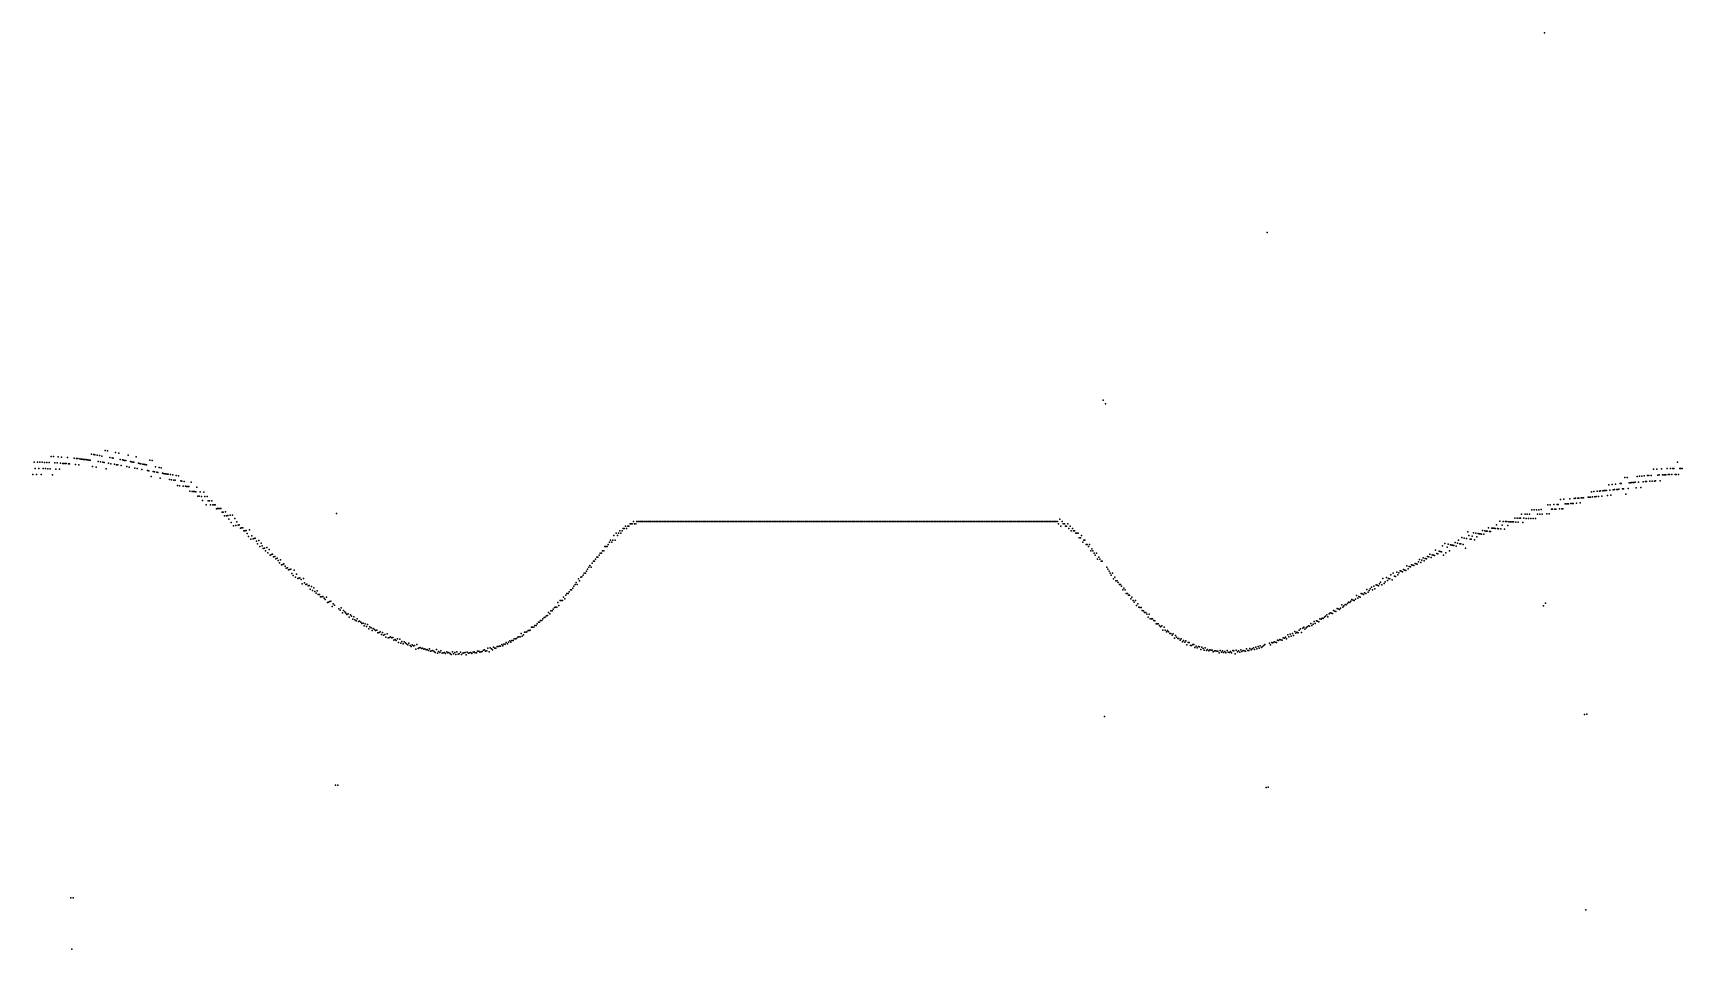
# Model space of a CAD drawing. Header units: metres. Extents: x 0 to 360, y 7 to 207.
import ezdxf

# ---------------------------------------------------------------- set-up
doc = ezdxf.new("R2010")
doc.units = ezdxf.units.M

msp = doc.modelspace()

# ---------------------------------------------------------------- linework, layer by layer
for p in [(330, 207.46), (269.5, 163.88), (233.75, 127.31), (234.25, 126.47), (13, 115.49), (13.5, 115.41), (13.75, 115.37), (14.25, 115.28), (14.75, 115.2), (16, 116.32), (16.5, 116.23), (18.25, 115.87), (19, 115.71), (21, 115.28), (0.5, 113.76), (0.75, 112.41), (1.25, 113.76), (1.5, 112.41), (1.75, 113.75), (2.25, 113.74), (2.5, 112.39), (2.75, 113.72), (3, 112.37), (3.25, 113.71), (3.5, 112.35), (3.75, 113.69), (4, 112.33), (4.25, 115.04), (4.75, 115.01), (5, 113.62), (5.25, 112.27), (5.5, 113.59), (5.75, 114.95), (6, 112.23), (6.25, 113.54), (6.5, 114.89), (6.75, 113.51), (7, 113.49), (7.25, 113.47), (7.5, 113.45), (7.75, 114.78), (8, 113.4), (8.25, 113.38), (9.25, 114.63), (9.5, 113.25), (9.75, 114.57), (10, 114.54), (10.25, 113.17), (10.5, 114.48), (10.75, 114.45), (11, 114.42), (11.25, 114.38), (11.5, 114.35), (11.75, 114.32), (12, 114.28), (12.25, 114.25), (12.5, 114.21), (12.75, 114.18), (13.25, 112.79), (14, 112.68), (14.5, 113.91), (15, 113.83), (15.25, 115.11), (15.5, 113.74), (15.75, 113.7), (16.25, 112.33), (16.75, 113.53), (17, 114.79), (17.25, 113.44), (17.5, 114.7), (17.75, 114.65), (18, 113.31), (18.5, 113.22), (18.75, 113.17), (19.25, 114.35), (19.5, 113.03), (19.75, 114.25), (20, 114.2), (20.25, 114.15), (20.5, 114.1), (20.75, 112.79), (21.25, 112.7), (21.5, 113.9), (21.75, 113.85), (22, 113.79), (22.25, 113.74), (22.5, 112.46), (22.75, 114.9), (23, 112.36), (23.25, 113.54), (23.5, 113.49), (23.75, 113.43), (24, 112.17), (24.25, 113.33), (24.5, 113.28), (24.75, 113.23), (25, 113.18), (25.25, 111.94), (25.5, 111.89), (25.75, 114.24), (26.25, 114.13), (26.5, 111.7), (26.75, 111.66), (27, 112.78), (27.25, 111.57), (27.5, 111.52), (27.75, 112.64), (28.25, 112.54), (353.75, 112.21), (354.5, 112.26), (355.5, 112.31), (356.75, 112.36), (357.5, 112.38), (358, 112.39), (358.25, 112.4), (359, 113.76), (359.5, 112.42), (359.75, 112.42), (360, 112.42), (0.25, 111.1), (1, 111.1), (2, 111.08), (4.5, 111), (26, 110.64), (28, 110.31), (28.5, 111.35), (28.75, 111.31), (29, 111.26), (29.25, 111.22), (29.5, 111.18), (29.75, 111.14), (30, 110), (30.25, 111.06), (30.5, 109.93), (30.75, 110.98), (31, 109.86), (31.25, 109.82), (31.5, 110.87), (31.75, 108.7), (32, 110.8), (32.25, 108.64), (32.5, 109.66), (32.75, 109.63), (33, 108.56), (33.25, 109.57), (33.5, 108.51), (33.75, 108.48), (34, 108.46), (34.25, 108.44), (34.75, 109.41), (36, 108.3), (344, 108.83), (344.75, 108.91), (345.5, 108.98), (346.5, 109.08), (346.75, 109.1), (347.25, 107.94), (347.5, 110.41), (348, 110.46), (348.25, 108.03), (348.5, 109.26), (348.75, 109.28), (349, 109.31), (349.25, 109.33), (349.5, 109.35), (349.75, 109.37), (350, 108.16), (350.25, 110.66), (350.5, 109.43), (350.75, 110.7), (351, 108.23), (351.25, 110.74), (351.5, 109.5), (351.75, 110.78), (352, 109.53), (352.25, 109.55), (352.5, 110.83), (352.75, 110.85), (353, 109.6), (353.25, 110.88), (353.5, 109.62), (354, 109.65), (354.25, 109.66), (354.75, 110.96), (355, 110.98), (355.25, 109.71), (355.75, 111.01), (356, 111.02), (356.25, 111.03), (356.5, 111.04), (357, 111.05), (357.25, 111.06), (357.75, 111.07), (358.5, 111.09), (358.75, 111.09), (359.25, 111.1), (34.5, 107.41), (35, 107.38), (35.25, 107.36), (35.5, 107.34), (35.75, 107.33), (36.25, 106.34), (36.5, 106.33), (36.75, 107.27), (37, 106.31), (37.25, 105.37), (37.5, 107.24), (37.75, 106.29), (38, 104.45), (38.25, 106.28), (38.5, 105.36), (38.75, 105.36), (39, 104.46), (39.25, 105.36), (39.5, 104.47), (39.75, 104.47), (40, 104.48), (330.75, 104.45), (331.25, 104.47), (332, 104.51), (332.75, 104.55), (333, 104.56), (333.5, 105.63), (334.25, 105.68), (334.5, 104.65), (334.75, 104.67), (335, 104.68), (335.25, 104.7), (335.5, 105.78), (335.75, 104.74), (336, 104.75), (336.25, 104.77), (336.5, 105.85), (336.75, 105.88), (337, 104.82), (337.25, 105.92), (337.5, 105.94), (337.75, 104.88), (338, 105.98), (338.25, 106), (338.5, 106.02), (339.5, 106.1), (339.75, 106.13), (340, 106.15), (340.25, 107.29), (340.5, 106.19), (340.75, 107.34), (341, 106.23), (341.25, 106.26), (341.5, 107.41), (341.75, 106.3), (342, 107.46), (342.25, 107.49), (342.5, 106.37), (342.75, 107.53), (343, 107.56), (343.25, 107.58), (343.5, 107.61), (343.75, 106.47), (344.25, 107.68), (344.5, 106.54), (345, 107.74), (345.25, 107.77), (345.75, 107.81), (346, 107.83), (346.25, 107.86), (347, 107.92), (347.75, 106.8), (40.25, 103.62), (40.5, 103.63), (40.75, 103.64), (41, 103.65), (41.25, 103.67), (41.5, 102.84), (41.75, 102.86), (42, 102.05), (42.25, 102.9), (42.5, 102.09), (42.75, 102.12), (43, 101.33), (43.25, 102.17), (43.75, 102.22), (44.25, 101.49), (44.75, 100.77), (66.5, 102.59), (131.25, 100.81), (132, 100.81), (132.25, 100.81), (132.5, 100.81), (132.75, 100.81), (133, 100.81), (133.25, 100.81), (133.5, 100.81), (133.75, 100.81), (134, 100.81), (134.25, 100.81), (134.5, 100.81), (134.75, 100.81), (135, 100.81), (135.25, 100.81), (135.5, 100.81), (135.75, 100.81), (136, 100.81), (136.25, 100.81), (136.5, 100.81), (136.75, 100.81), (137, 100.81), (137.25, 100.81), (137.5, 100.81), (137.75, 100.81), (138, 100.81), (138.25, 100.81), (138.5, 100.81), (138.75, 100.81), (139, 100.81), (139.25, 100.81), (139.5, 100.81), (139.75, 100.81), (140, 100.81), (140.25, 100.81), (140.5, 100.81), (140.75, 100.81), (141, 100.81), (141.25, 100.81), (141.5, 100.81), (141.75, 100.81), (142, 100.81), (142.25, 100.81), (142.5, 100.81), (142.75, 100.81), (143, 100.81), (143.25, 100.81), (143.5, 100.81), (143.75, 100.81), (144, 100.81), (144.25, 100.81), (144.5, 100.81), (144.75, 100.81), (145, 100.81), (145.25, 100.81), (145.5, 100.81), (145.75, 100.81), (146, 100.81), (146.25, 100.81), (146.5, 100.81), (146.75, 100.81), (147, 100.81), (147.25, 100.81), (147.5, 100.81), (147.75, 100.81), (148, 100.81), (148.25, 100.81), (148.5, 100.81), (148.75, 100.81), (149, 100.81), (149.25, 100.81), (149.5, 100.81), (149.75, 100.81), (150, 100.81), (150.25, 100.81), (150.5, 100.81), (150.75, 100.81), (151, 100.81), (151.25, 100.81), (151.5, 100.81), (151.75, 100.81), (152, 100.81), (152.25, 100.81), (152.5, 100.81), (152.75, 100.81), (153, 100.81), (153.25, 100.81), (153.5, 100.81), (153.75, 100.81), (154, 100.81), (154.25, 100.81), (154.5, 100.81), (154.75, 100.81), (155, 100.81), (155.25, 100.81), (155.5, 100.81), (155.75, 100.81), (156, 100.81), (156.25, 100.81), (156.5, 100.81), (156.75, 100.81), (157, 100.81), (157.25, 100.81), (157.5, 100.81), (157.75, 100.81), (158, 100.81), (158.25, 100.81), (158.5, 100.81), (158.75, 100.81), (159, 100.81), (159.25, 100.81), (159.5, 100.81), (159.75, 100.81), (160, 100.81), (160.25, 100.81), (160.5, 100.81), (160.75, 100.81), (161, 100.81), (161.25, 100.81), (161.5, 100.81), (161.75, 100.81), (162, 100.81), (162.25, 100.81), (162.5, 100.81), (162.75, 100.81), (163, 100.81), (163.25, 100.81), (163.5, 100.81), (163.75, 100.81), (164, 100.81), (164.25, 100.81), (164.5, 100.81), (164.75, 100.81), (165, 100.81), (165.25, 100.81), (165.5, 100.81), (165.75, 100.81), (166, 100.81), (166.25, 100.81), (166.5, 100.81), (166.75, 100.81), (167, 100.81), (167.25, 100.81), (167.5, 100.81), (167.75, 100.81), (168, 100.81), (168.25, 100.81), (168.5, 100.81), (168.75, 100.81), (169, 100.81), (169.25, 100.81), (169.5, 100.81), (169.75, 100.81), (170, 100.81), (170.25, 100.81), (170.5, 100.81), (170.75, 100.81), (171, 100.81), (171.25, 100.81), (171.5, 100.81), (171.75, 100.81), (172, 100.81), (172.25, 100.81), (172.5, 100.81), (172.75, 100.81), (173, 100.81), (173.25, 100.81), (173.5, 100.81), (173.75, 100.81), (174, 100.81), (174.25, 100.81), (174.5, 100.81), (174.75, 100.81), (175, 100.81), (175.25, 100.81), (175.5, 100.81), (175.75, 100.81), (176, 100.81), (176.25, 100.81), (176.5, 100.81), (176.75, 100.81), (177, 100.81), (177.25, 100.81), (177.5, 100.81), (177.75, 100.81), (178, 100.81), (178.25, 100.81), (178.5, 100.81), (178.75, 100.81), (179, 100.81), (179.25, 100.81), (179.5, 100.81), (179.75, 100.81), (180, 100.81), (180.25, 100.81), (180.5, 100.81), (180.75, 100.81), (181, 100.81), (181.25, 100.81), (181.5, 100.81), (181.75, 100.81), (182, 100.81), (182.25, 100.81), (182.5, 100.81), (182.75, 100.81), (183, 100.81), (183.25, 100.81), (183.5, 100.81), (183.75, 100.81), (184, 100.81), (184.25, 100.81), (184.5, 100.81), (184.75, 100.81), (185, 100.81), (185.25, 100.81), (185.5, 100.81), (185.75, 100.81), (186, 100.81), (186.25, 100.81), (186.5, 100.81), (186.75, 100.81), (187, 100.81), (187.25, 100.81), (187.5, 100.81), (187.75, 100.81), (188, 100.81), (188.25, 100.81), (188.5, 100.81), (188.75, 100.81), (189, 100.81), (189.25, 100.81), (189.5, 100.81), (189.75, 100.81), (190, 100.81), (190.25, 100.81), (190.5, 100.81), (190.75, 100.81), (191, 100.81), (191.25, 100.81), (191.5, 100.81), (191.75, 100.81), (192, 100.81), (192.25, 100.81), (192.5, 100.81), (192.75, 100.81), (193, 100.81), (193.25, 100.81), (193.5, 100.81), (193.75, 100.81), (194, 100.81), (194.25, 100.81), (194.5, 100.81), (194.75, 100.81), (195, 100.81), (195.25, 100.81), (195.5, 100.81), (195.75, 100.81), (196, 100.81), (196.25, 100.81), (196.5, 100.81), (196.75, 100.81), (197, 100.81), (197.25, 100.81), (197.5, 100.81), (197.75, 100.81), (198, 100.81), (198.25, 100.81), (198.5, 100.81), (198.75, 100.81), (199, 100.81), (199.25, 100.81), (199.5, 100.81), (199.75, 100.81), (200, 100.81), (200.25, 100.81), (200.5, 100.81), (200.75, 100.81), (201, 100.81), (201.25, 100.81), (201.5, 100.81), (201.75, 100.81), (202, 100.81), (202.25, 100.81), (202.5, 100.81), (202.75, 100.81), (203, 100.81), (203.25, 100.81), (203.5, 100.81), (203.75, 100.81), (204, 100.81), (204.25, 100.81), (204.5, 100.81), (204.75, 100.81), (205, 100.81), (205.25, 100.81), (205.5, 100.81), (205.75, 100.81), (206, 100.81), (206.25, 100.81), (206.5, 100.81), (206.75, 100.81), (207, 100.81), (207.25, 100.81), (207.5, 100.81), (207.75, 100.81), (208, 100.81), (208.25, 100.81), (208.5, 100.81), (208.75, 100.81), (209, 100.81), (209.25, 100.81), (209.5, 100.81), (209.75, 100.81), (210, 100.81), (210.25, 100.81), (210.5, 100.81), (210.75, 100.81), (211, 100.81), (211.25, 100.81), (211.5, 100.81), (211.75, 100.81), (212, 100.81), (212.25, 100.81), (212.5, 100.81), (212.75, 100.81), (213, 100.81), (213.25, 100.81), (213.5, 100.81), (213.75, 100.81), (214, 100.81), (214.25, 100.81), (214.5, 100.81), (214.75, 100.81), (215, 100.81), (215.25, 100.81), (215.5, 100.81), (215.75, 100.81), (216, 100.81), (216.25, 100.81), (216.5, 100.81), (216.75, 100.81), (217, 100.81), (217.25, 100.81), (217.5, 100.81), (217.75, 100.81), (218, 100.81), (218.25, 100.81), (218.5, 100.81), (218.75, 100.81), (219, 100.81), (219.25, 100.81), (219.5, 100.81), (219.75, 100.81), (220, 100.81), (220.25, 100.81), (220.5, 100.81), (220.75, 100.81), (221, 100.81), (221.25, 100.81), (221.5, 100.81), (221.75, 100.81), (222, 100.81), (222.25, 100.81), (222.5, 100.81), (222.75, 100.81), (223, 100.81), (223.25, 100.81), (223.5, 100.81), (223.75, 100.81), (224.25, 101.34), (224.75, 100.81), (320.25, 100.89), (321, 100.84), (321.5, 100.8), (321.75, 100.79), (322.25, 100.76), (322.5, 100.75), (322.75, 100.73), (323.5, 101.58), (324, 101.56), (324.5, 101.55), (324.75, 101.54), (325, 102.44), (325.5, 101.52), (325.75, 102.43), (326, 101.51), (326.25, 102.43), (326.5, 101.51), (326.75, 102.43), (327, 101.5), (327.25, 103.37), (327.5, 101.5), (327.75, 103.38), (328, 101.5), (328.25, 103.39), (328.5, 102.44), (328.75, 103.4), (329, 102.44), (329.25, 103.41), (329.5, 102.45), (330.5, 102.47), (331, 102.49), (331.5, 103.48), (331.75, 103.49), (332.25, 103.51), (332.5, 103.52), (333.25, 103.56), (333.75, 103.58), (334, 103.6), (43.5, 100.6), (44, 99.89), (44.5, 99.96), (45, 100.04), (45.25, 100.08), (45.5, 99.36), (45.75, 99.41), (46, 99.45), (46.25, 98.76), (46.5, 98.8), (46.75, 98.85), (47, 98.18), (47.25, 97.52), (47.5, 99), (48, 97.68), (48.75, 97.16), (127, 97.75), (127.5, 98.25), (127.75, 97.75), (128, 98.25), (128.25, 98.75), (128.5, 98.25), (128.75, 98.75), (129, 99.26), (129.25, 99.26), (129.5, 99.77), (129.75, 99.26), (130, 99.77), (130.25, 99.77), (130.5, 100.29), (130.75, 100.29), (131, 100.29), (131.5, 100.29), (131.75, 100.29), (224, 100.29), (224.5, 99.77), (225, 100.29), (225.25, 100.29), (225.5, 99.77), (225.75, 99.77), (226, 100.29), (226.25, 99.26), (226.5, 99.77), (226.75, 98.75), (227, 99.26), (227.25, 98.75), (227.5, 98.75), (227.75, 98.25), (228, 98.25), (228.25, 98.25), (228.5, 97.26), (228.75, 97.26), (229, 97.75), (312, 97.31), (312.5, 97.21), (313.25, 98.55), (313.5, 97.76), (314.25, 97.64), (314.5, 98.35), (315, 98.27), (315.25, 97.47), (315.5, 98.2), (315.75, 98.16), (316, 98.12), (316.25, 98.09), (316.5, 98.83), (316.75, 98.02), (317, 98.77), (317.25, 98.74), (317.5, 98.7), (317.75, 99.47), (318, 98.65), (318.25, 98.62), (318.5, 99.39), (318.75, 99.36), (319, 99.34), (319.25, 99.31), (319.5, 100.11), (319.75, 99.27), (320, 99.24), (320.5, 99.2), (320.75, 100.01), (321.25, 99.14), (322, 99.92), (323, 100.72), (323.25, 100.71), (323.75, 100.69), (324.25, 100.67), (325.25, 100.63), (47.75, 96.93), (48.25, 97.04), (48.5, 97.1), (49, 96.54), (49.25, 95.93), (49.5, 96.66), (49.75, 95.39), (50, 96.12), (50.25, 95.53), (50.5, 94.95), (50.75, 95.02), (51, 94.45), (51.25, 95.16), (51.5, 93.97), (51.75, 94.68), (52.25, 93.58), (52.5, 93.66), (124, 93.94), (124.25, 93.94), (124.5, 94.4), (124.75, 94.4), (125, 95.33), (125.25, 95.33), (125.5, 95.34), (125.75, 95.81), (126, 96.29), (126.25, 96.77), (126.5, 96.29), (126.75, 96.77), (127.25, 96.77), (229.25, 96.29), (229.5, 96.77), (229.75, 96.77), (230, 95.81), (230.25, 95.81), (230.5, 95.34), (230.75, 95.81), (231, 94.4), (231.25, 94.86), (231.5, 94.4), (231.75, 93.94), (232.25, 93.93), (305, 93.66), (306.25, 94.57), (306.5, 93.86), (306.75, 93.79), (307, 94.37), (307.25, 94.3), (307.5, 94.23), (307.75, 95.48), (308.25, 96.03), (308.5, 93.97), (308.75, 95.23), (309, 95.85), (309.25, 94.44), (309.5, 95.73), (309.75, 95.67), (310, 95.62), (310.25, 95.56), (310.5, 96.2), (310.75, 95.45), (311, 96.09), (311.25, 96.74), (311.5, 95.98), (311.75, 95.93), (312.25, 95.83), (312.75, 95.02), (313, 97.11), (313.75, 96.98), (314, 96.94), (314.75, 96.81), (52, 93.5), (52.75, 93.13), (53, 93.21), (53.25, 92.69), (53.5, 92.78), (53.75, 92.27), (54, 91.77), (54.25, 92.44), (54.5, 91.37), (54.75, 91.46), (55, 91.55), (55.25, 91.07), (55.5, 90.6), (55.75, 90.7), (56, 90.24), (56.25, 90.33), (56.5, 90.43), (57.25, 90.17), (121, 89.97), (121.25, 90.39), (121.5, 90.82), (121.75, 91.25), (122, 90.83), (122.25, 91.69), (122.5, 92.13), (122.75, 92.14), (123, 92.58), (123.25, 93.03), (123.5, 93.03), (123.75, 93.48), (232, 93.48), (232.5, 92.58), (232.75, 93.03), (233, 92.58), (233.25, 92.13), (233.5, 92.13), (234.5, 90.82), (234.75, 90.39), (235, 89.97), (298.5, 90.04), (298.75, 89.95), (299.25, 90.31), (299.5, 90.22), (299.75, 90.13), (300, 91.15), (300.25, 90.5), (300.5, 90.97), (300.75, 90.89), (301, 91.37), (301.25, 91.28), (301.5, 91.19), (301.75, 91.68), (302, 91.6), (302.25, 91.52), (302.5, 92.02), (302.75, 92.53), (303, 91.86), (303.25, 92.37), (303.5, 92.89), (303.75, 92.21), (304, 92.73), (304.25, 92.66), (304.5, 93.19), (304.75, 93.12), (305.25, 92.97), (305.5, 93.51), (305.75, 93.44), (306, 93.37), (308, 93.46), (56.75, 89.44), (57, 89), (57.5, 88.67), (57.75, 89.3), (58, 88.35), (58.25, 88.45), (58.5, 88.55), (58.75, 88.14), (59, 87.24), (59.25, 88.35), (59.5, 87.44), (59.75, 87.05), (60, 87.16), (60.25, 86.77), (60.5, 86.88), (61, 86.61), (61.5, 86.34), (118.25, 86.67), (118.5, 87.07), (118.75, 87.47), (119, 87.09), (119.25, 88.29), (119.5, 87.89), (119.75, 88.7), (120, 88.71), (120.25, 89.12), (120.5, 89.54), (120.75, 89.55), (235.25, 89.55), (235.5, 89.13), (235.75, 89.54), (236, 88.3), (236.25, 88.7), (236.5, 87.89), (236.75, 87.88), (237, 87.48), (237.25, 87.08), (237.5, 87.07), (237.75, 86.67), (292.25, 86.46), (292.75, 86.72), (293.25, 87), (293.5, 86.9), (293.75, 86.8), (294, 87.18), (294.25, 87.56), (294.5, 86.98), (294.75, 88.36), (295, 87.27), (295.25, 87.66), (295.5, 88.56), (295.75, 87.96), (296, 88.37), (296.25, 88.27), (296.5, 89.2), (296.75, 88.08), (297, 89.53), (297.25, 88.92), (297.5, 88.82), (297.75, 89.78), (298, 89.16), (298.25, 89.59), (299, 89.85), (60.75, 86.02), (61.25, 85.76), (61.75, 85.51), (62, 85.15), (62.25, 85.72), (62.5, 84.91), (62.75, 84.91), (63, 84.34), (63.25, 84.34), (63.5, 84.44), (63.75, 84.11), (64, 83.78), (64.25, 84.33), (64.5, 83.13), (64.75, 83.24), (65, 83.35), (65.25, 83.46), (65.75, 82.83), (114.75, 83.17), (115.25, 83.56), (115.5, 83.57), (115.75, 83.58), (116, 84.32), (116.25, 83.97), (116.5, 84.71), (116.75, 85.1), (117, 85.11), (117.25, 85.49), (117.5, 85.88), (117.75, 85.89), (118, 86.28), (238, 85.89), (238.25, 86.27), (238.5, 85.88), (238.75, 85.11), (239, 85.1), (239.25, 84.72), (239.5, 84.71), (239.75, 83.96), (240, 84.32), (240.25, 83.58), (240.5, 83.21), (240.75, 83.56), (241.25, 82.82), (287, 82.92), (287.25, 83.24), (287.5, 83.13), (287.75, 83.44), (288, 83.76), (288.25, 83.66), (288.5, 83.55), (288.75, 83.88), (289, 84.64), (289.25, 84.1), (289.5, 84.43), (289.75, 84.32), (290, 85.1), (290.25, 85), (290.5, 84.89), (290.75, 85.24), (291, 85.13), (291.25, 85.94), (291.5, 85.38), (291.75, 85.73), (292, 86.09), (292.5, 85.89), (293, 86.15), (330.25, 82.99), (65.5, 82.3), (66, 82.52), (67, 81.73), (67.25, 81.44), (67.5, 81.95), (67.75, 80.86), (68, 81.37), (68.25, 81.08), (68.5, 80.8), (68.75, 80.52), (69, 80.63), (69.25, 79.96), (69.5, 80.46), (69.75, 80.18), (70, 79.53), (70.25, 80.02), (70.5, 79.38), (71, 79.59), (111, 79.18), (111.25, 79.2), (111.5, 79.54), (111.75, 79.89), (112, 79.91), (112.25, 80.26), (112.5, 80.27), (112.75, 80.96), (113, 80.64), (113.25, 81.34), (113.5, 81.35), (113.75, 81.71), (114, 82.07), (114.25, 82.09), (114.5, 82.1), (115, 82.48), (241, 82.47), (241.5, 82.1), (241.75, 82.08), (242, 82.07), (242.25, 81.36), (242.5, 81.35), (242.75, 80.99), (243, 80.98), (243.25, 80.62), (243.5, 79.94), (243.75, 80.59), (244, 79.57), (244.25, 79.56), (244.5, 79.54), (244.75, 79.19), (245, 79.17), (280.25, 79.15), (281, 79.58), (281.25, 79.48), (281.5, 79.74), (281.75, 79.64), (282, 79.91), (282.25, 80.18), (282.5, 80.45), (282.75, 79.98), (283, 80.63), (283.25, 80.91), (283.5, 80.8), (283.75, 80.7), (284, 81.37), (284.25, 81.27), (284.5, 81.16), (284.75, 81.84), (285, 81.74), (285.25, 81.63), (285.5, 81.93), (285.75, 82.63), (286, 82.12), (286.25, 82.42), (286.5, 82.72), (286.75, 82.62), (329.75, 82.41), (70.75, 79.11), (71.25, 78.96), (71.5, 79.07), (71.75, 78.81), (72, 78.55), (72.25, 78.66), (72.5, 78.05), (72.75, 78.51), (73, 77.9), (73.25, 78.36), (73.5, 77.41), (73.75, 77.86), (74, 77.62), (74.25, 77.03), (74.5, 77.48), (74.75, 77.23), (75, 76.99), (75.25, 77.1), (75.5, 76.52), (75.75, 76.62), (76, 76.72), (76.25, 76.15), (76.5, 76.59), (76.75, 76.02), (77, 76.12), (77.25, 75.56), (77.5, 76.32), (78.25, 75.63), (106, 75.58), (106.25, 75.61), (106.5, 75.64), (106.75, 76.36), (107, 75.81), (107.25, 76.11), (107.5, 76.65), (107.75, 76.68), (108, 76.7), (108.25, 77.03), (108.5, 77.06), (108.75, 77.08), (109, 77.73), (109.25, 77.75), (109.5, 77.77), (109.75, 78.11), (110, 78.13), (110.25, 78.47), (110.5, 78.81), (110.75, 78.83), (245.25, 78.51), (245.5, 78.49), (245.75, 78.47), (246, 78.13), (246.25, 77.79), (246.5, 78.08), (246.75, 77.12), (247, 77.72), (247.25, 77.08), (247.5, 76.74), (247.75, 77.03), (248, 76.7), (248.25, 76.36), (248.5, 76.34), (248.75, 76.01), (249, 76.29), (249.5, 75.93), (249.75, 75.6), (273.5, 75.59), (274, 76.06), (274.25, 75.65), (274.5, 76.21), (274.75, 75.8), (275, 76.35), (275.25, 75.94), (275.5, 76.83), (275.75, 76.41), (276, 76.65), (276.25, 76.55), (276.5, 77.13), (276.75, 77.37), (277, 76.61), (277.25, 77.52), (277.5, 77.77), (277.75, 77.33), (278, 77.58), (278.25, 77.82), (278.5, 78.07), (278.75, 77.98), (279, 78.58), (279.25, 78.13), (279.5, 78.38), (279.75, 78.99), (280, 78.54), (280.5, 79.05), (280.75, 78.95), (77.75, 75.43), (78, 75.53), (78.5, 75.4), (78.75, 75.49), (79, 74.95), (79.25, 75.04), (79.5, 74.82), (79.75, 75.23), (80, 74.38), (80.25, 75.1), (80.5, 74.25), (80.75, 74.65), (81, 74.12), (81.25, 74.52), (81.5, 74.3), (81.75, 74.08), (82, 73.87), (82.25, 74.26), (82.5, 73.74), (82.75, 73.52), (83, 73.91), (83.25, 73.69), (83.5, 73.77), (83.75, 72.96), (84, 73.94), (84.25, 73.13), (84.5, 73.21), (84.75, 73.29), (85, 73.07), (85.25, 73.15), (85.5, 72.94), (85.75, 73.02), (86, 72.8), (86.25, 72.88), (86.5, 72.66), (86.75, 73.03), (87, 72.53), (87.25, 72.6), (87.5, 72.67), (87.75, 72.46), (88, 72.25), (88.25, 72.89), (88.5, 72.11), (88.75, 72.46), (89, 72.24), (89.25, 72.6), (89.5, 72.1), (89.75, 72.17), (90, 72.23), (90.25, 72.02), (90.5, 72.36), (90.75, 72.15), (91, 72.21), (91.25, 71.99), (91.75, 72.4), (92.25, 72.24), (92.75, 72.36), (93.5, 72.26), (94, 72.09), (94.25, 72.15), (94.5, 72.21), (95, 72.31), (95.25, 72.09), (95.5, 72.14), (95.75, 72.2), (96, 71.97), (96.25, 72.3), (96.5, 72.35), (96.75, 72.12), (97, 72.17), (97.25, 72.5), (97.5, 72.54), (97.75, 72.31), (98, 72.36), (98.25, 72.41), (98.5, 72.73), (98.75, 72.78), (99, 72.54), (99.25, 72.58), (99.5, 73.19), (99.75, 72.39), (100, 73.27), (100.25, 73.03), (100.5, 72.79), (100.75, 73.4), (101, 73.15), (101.25, 73.19), (101.5, 73.52), (101.75, 73.55), (102, 73.59), (102.25, 73.63), (102.5, 73.95), (102.75, 73.7), (103, 74.02), (103.25, 74.06), (103.5, 74.38), (103.75, 74.13), (104, 74.45), (104.25, 74.77), (104.5, 74.51), (104.75, 74.84), (105, 74.87), (105.25, 75.19), (105.5, 75.22), (105.75, 75.25), (249.25, 75.36), (250, 75.27), (250.25, 75.25), (250.5, 74.92), (250.75, 75.19), (251, 74.57), (251.25, 74.83), (251.5, 74.5), (251.75, 74.76), (252, 73.86), (252.25, 74.41), (252.5, 74.37), (252.75, 73.76), (253, 73.73), (253.25, 73.98), (253.5, 73.94), (253.75, 73.33), (254, 73.58), (254.25, 73.26), (254.5, 73.5), (254.75, 73.47), (255, 72.86), (255.25, 73.39), (255.5, 73.06), (255.75, 72.74), (256, 73.26), (256.25, 72.66), (256.5, 72.89), (256.75, 72.57), (257, 72.81), (257.25, 72.76), (257.5, 72.72), (257.75, 72.39), (258, 72.62), (258.25, 72.58), (258.5, 72.53), (258.75, 72.48), (259, 72.15), (259.25, 72.66), (259.5, 72.33), (259.75, 72.56), (260, 72.23), (260.25, 72.46), (260.5, 72.13), (260.75, 72.63), (261, 72.3), (261.25, 72.24), (261.5, 72.47), (261.75, 72.13), (262, 72.64), (262.25, 72.58), (262.5, 71.96), (262.75, 72.74), (263, 72.4), (263.25, 72.62), (263.5, 72.28), (263.75, 72.79), (264, 72.44), (264.25, 72.66), (264.5, 72.6), (264.75, 72.54), (265, 73.04), (265.25, 72.69), (265.5, 72.63), (265.75, 73.13), (266, 72.78), (266.25, 73), (266.5, 73.22), (266.75, 72.86), (267, 73.37), (267.25, 73.01), (267.5, 73.52), (267.75, 73.16), (268, 73.67), (268.25, 73.31), (268.5, 73.53), (268.75, 73.75), (269, 73.97), (270, 74.27), (270.25, 73.89), (270.5, 74.41), (270.75, 74.33), (271, 74.56), (271.25, 74.48), (271.5, 74.4), (271.75, 74.93), (272, 74.85), (272.25, 75.08), (272.5, 74.99), (272.75, 74.91), (273, 75.45), (273.25, 75.36), (273.75, 75.19), (91.5, 71.78), (92, 71.9), (92.5, 71.75), (93, 71.86), (93.25, 71.92), (93.75, 71.76), (94.75, 71.71), (234, 58.26), (338.75, 58.69), (339.25, 58.77), (66.25, 43.26), (66.75, 43.23), (269.25, 42.75), (269.75, 42.83), (8.5, 18.66), (9, 18.65), (339, 16.04), (8.75, 7.49)]:
    msp.add_point(p)

doc.saveas('drawing.dxf')
